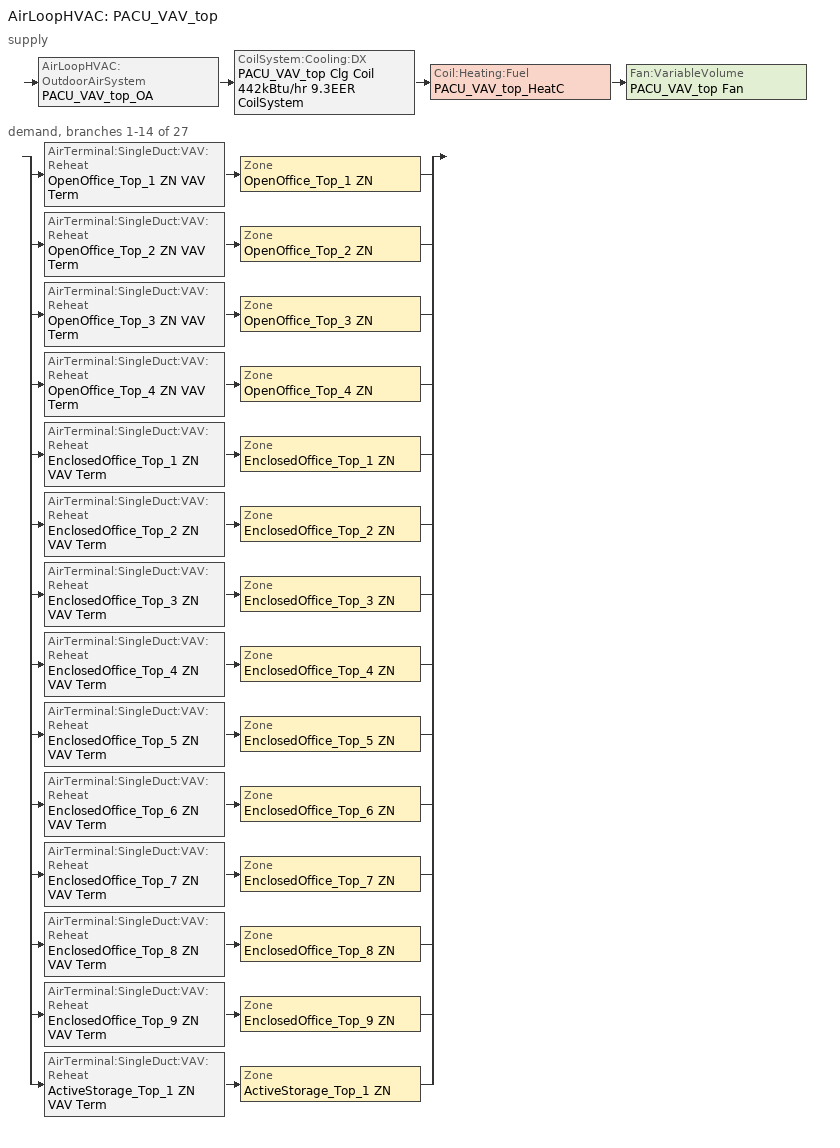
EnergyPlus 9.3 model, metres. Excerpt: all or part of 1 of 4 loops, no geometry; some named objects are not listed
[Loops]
AirLoopHVAC 'PACU_VAV_top'
 supply: AirLoopHVAC:OutdoorAirSystem 'PACU_VAV_top_OA' > CoilSystem:Cooling:DX 'PACU_VAV_top Clg Coil 442kBtu/hr 9.3EER CoilSystem' > Coil:Heating:Fuel 'PACU_VAV_top_HeatC' > Fan:VariableVolume 'PACU_VAV_top Fan'
 demand, branches 1-14 of 27: split
  | AirTerminal:SingleDuct:VAV:Reheat 'OpenOffice_Top_1 ZN VAV Term' > Zone 'OpenOffice_Top_1 ZN'
  | AirTerminal:SingleDuct:VAV:Reheat 'OpenOffice_Top_2 ZN VAV Term' > Zone 'OpenOffice_Top_2 ZN'
  | AirTerminal:SingleDuct:VAV:Reheat 'OpenOffice_Top_3 ZN VAV Term' > Zone 'OpenOffice_Top_3 ZN'
  | AirTerminal:SingleDuct:VAV:Reheat 'OpenOffice_Top_4 ZN VAV Term' > Zone 'OpenOffice_Top_4 ZN'
  | AirTerminal:SingleDuct:VAV:Reheat 'EnclosedOffice_Top_1 ZN VAV Term' > Zone 'EnclosedOffice_Top_1 ZN'
  | AirTerminal:SingleDuct:VAV:Reheat 'EnclosedOffice_Top_2 ZN VAV Term' > Zone 'EnclosedOffice_Top_2 ZN'
  | AirTerminal:SingleDuct:VAV:Reheat 'EnclosedOffice_Top_3 ZN VAV Term' > Zone 'EnclosedOffice_Top_3 ZN'
  | AirTerminal:SingleDuct:VAV:Reheat 'EnclosedOffice_Top_4 ZN VAV Term' > Zone 'EnclosedOffice_Top_4 ZN'
  | AirTerminal:SingleDuct:VAV:Reheat 'EnclosedOffice_Top_5 ZN VAV Term' > Zone 'EnclosedOffice_Top_5 ZN'
  | AirTerminal:SingleDuct:VAV:Reheat 'EnclosedOffice_Top_6 ZN VAV Term' > Zone 'EnclosedOffice_Top_6 ZN'
  | AirTerminal:SingleDuct:VAV:Reheat 'EnclosedOffice_Top_7 ZN VAV Term' > Zone 'EnclosedOffice_Top_7 ZN'
  | AirTerminal:SingleDuct:VAV:Reheat 'EnclosedOffice_Top_8 ZN VAV Term' > Zone 'EnclosedOffice_Top_8 ZN'
  | AirTerminal:SingleDuct:VAV:Reheat 'EnclosedOffice_Top_9 ZN VAV Term' > Zone 'EnclosedOffice_Top_9 ZN'
  | AirTerminal:SingleDuct:VAV:Reheat 'ActiveStorage_Top_1 ZN VAV Term' > Zone 'ActiveStorage_Top_1 ZN'
[DesignSpecification:OutdoorAir] Outdoor Air Method=Sum; Outdoor Air Flow per Zone {m3/s}=0; Outdoor Air Flow Air Changes per Hour {1/hr}=0
Name | Outdoor Air Flow per Person {m3/s-person} | Outdoor Air Flow per Zone Floor Area {m3/s-m2}
MediumOffice - Storage Ventilation; MediumOffice - Conference Ventilation; MediumOffice - ClosedOffice Ventilation; MediumOffice - Lobby Ventilation; MediumOffice - OpenOffice Ventilation | 0.00235973 | 0.0003048
MediumOffice - Corridor Ventilation | 0 | 0.0003048
MediumOffice - Dining Ventilation | 0.00235973 | 0.0006096
MediumOffice - Elec/MechRoom Ventilation; MediumOffice - Restroom Ventilation; MediumOffice - Stair Ventilation | 0 | 0
[DesignSpecification:ZoneAirDistribution] Zone Air Distribution Effectiveness in Cooling Mode=1; Zone Air Distribution Effectiveness in Heating Mode=1
ActiveStorage_Top_1 ZN Design Spec Zone Air Dist; ActiveStorage_Top_2 ZN Design Spec Zone Air Dist; ActiveStorage_Top_3 ZN Design Spec Zone Air Dist; ActiveStorage_Top_4 ZN Design Spec Zone Air Dist; ConfRoom_Top_1 ZN Design Spec Zone Air Dist; ConfRoom_Top_2 ZN Design Spec Zone Air Dist; Corridor_Top_1 ZN Design Spec Zone Air Dist; Corridor_Top_2 ZN Design Spec Zone Air Dist; Dining_Top ZN Design Spec Zone Air Dist; EnclosedOffice_Top_1 ZN Design Spec Zone Air Dist; EnclosedOffice_Top_2 ZN Design Spec Zone Air Dist; EnclosedOffice_Top_3 ZN Design Spec Zone Air Dist; Lobby_Top ZN Design Spec Zone Air Dist; Mechanical_Top ZN Design Spec Zone Air Dist; OpenOffice_Top_1 ZN Design Spec Zone Air Dist; OpenOffice_Top_2 ZN Design Spec Zone Air Dist; OpenOffice_Top_3 ZN Design Spec Zone Air Dist; OpenOffice_Top_4 ZN Design Spec Zone Air Dist; Restroom_Top ZN Design Spec Zone Air Dist; Stair_Top_1 ZN Design Spec Zone Air Dist; Stair_Top_2 ZN Design Spec Zone Air Dist; EnclosedOffice_Top_4 ZN Design Spec Zone Air Dist; EnclosedOffice_Top_5 ZN Design Spec Zone Air Dist; EnclosedOffice_Top_6 ZN Design Spec Zone Air Dist; EnclosedOffice_Top_7 ZN Design Spec Zone Air Dist; EnclosedOffice_Top_8 ZN Design Spec Zone Air Dist; EnclosedOffice_Top_9 ZN Design Spec Zone Air Dist
[Sizing:Zone] Zone Cooling Design Supply Air Temperature Input Method=SupplyAirTemperature; Zone Cooling Design Supply Air Temperature {C}=12.8; Zone Heating Design Supply Air Temperature Input Method=SupplyAirTemperature; Zone Heating Design Supply Air Temperature {C}=40; Zone Cooling Design Supply Air Humidity Ratio {kgWater/kgDryAir}=0.0085; Zone Heating Design Supply Air Humidity Ratio {kgWater/kgDryAir}=0.008; Cooling Design Air Flow Method=DesignDay; Cooling Design Air Flow Rate {m3/s}=0; Cooling Minimum Air Flow {m3/s}=0; Cooling Minimum Air Flow Fraction=0; Heating Design Air Flow Method=DesignDay; Heating Design Air Flow Rate {m3/s}=0; Account for Dedicated Outdoor Air System=No
Name | Design Specification Outdoor Air Object | Design Specification Zone Air Distribution Object
ActiveStorage_Top_1 ZN | MediumOffice - Storage Ventilation | ActiveStorage_Top_1 ZN Design Spec Zone Air Dist
EnclosedOffice_Top_1 ZN | MediumOffice - ClosedOffice Ventilation | EnclosedOffice_Top_1 ZN Design Spec Zone Air Dist
EnclosedOffice_Top_2 ZN | MediumOffice - ClosedOffice Ventilation | EnclosedOffice_Top_2 ZN Design Spec Zone Air Dist
EnclosedOffice_Top_3 ZN | MediumOffice - ClosedOffice Ventilation | EnclosedOffice_Top_3 ZN Design Spec Zone Air Dist
OpenOffice_Top_1 ZN | MediumOffice - OpenOffice Ventilation | OpenOffice_Top_1 ZN Design Spec Zone Air Dist
OpenOffice_Top_2 ZN | MediumOffice - OpenOffice Ventilation | OpenOffice_Top_2 ZN Design Spec Zone Air Dist
OpenOffice_Top_3 ZN | MediumOffice - OpenOffice Ventilation | OpenOffice_Top_3 ZN Design Spec Zone Air Dist
OpenOffice_Top_4 ZN | MediumOffice - OpenOffice Ventilation | OpenOffice_Top_4 ZN Design Spec Zone Air Dist
EnclosedOffice_Top_4 ZN | MediumOffice - ClosedOffice Ventilation | EnclosedOffice_Top_4 ZN Design Spec Zone Air Dist
EnclosedOffice_Top_5 ZN | MediumOffice - ClosedOffice Ventilation | EnclosedOffice_Top_5 ZN Design Spec Zone Air Dist
EnclosedOffice_Top_6 ZN | MediumOffice - ClosedOffice Ventilation | EnclosedOffice_Top_6 ZN Design Spec Zone Air Dist
EnclosedOffice_Top_7 ZN | MediumOffice - ClosedOffice Ventilation | EnclosedOffice_Top_7 ZN Design Spec Zone Air Dist
EnclosedOffice_Top_8 ZN | MediumOffice - ClosedOffice Ventilation | EnclosedOffice_Top_8 ZN Design Spec Zone Air Dist
EnclosedOffice_Top_9 ZN | MediumOffice - ClosedOffice Ventilation | EnclosedOffice_Top_9 ZN Design Spec Zone Air Dist
[Sizing:System]
PACU_VAV_top: Sensible, 0.847413, 0.5, 7, 0.008, 12.8, 0.008, 12.8, 12.8, Coincident, No, No, 0.0085, 0.008, DesignDay, 0, DesignDay, 0, ZoneSum
[ZoneControl:Thermostat] Control Type Schedule=Dual Zone Control Type Sched
Name | Zone or ZoneList | Control 1
ActiveStorage_Top_1 ZN Thermostat | ActiveStorage_Top_1 ZN | MediumOffice - Storage Thermostat 9
EnclosedOffice_Top_1 ZN Thermostat | EnclosedOffice_Top_1 ZN | MediumOffice - ClosedOffice Thermostat 8
EnclosedOffice_Top_2 ZN Thermostat | EnclosedOffice_Top_2 ZN | MediumOffice - ClosedOffice Thermostat 9
EnclosedOffice_Top_3 ZN Thermostat | EnclosedOffice_Top_3 ZN | MediumOffice - ClosedOffice Thermostat 10
OpenOffice_Top_1 ZN Thermostat | OpenOffice_Top_1 ZN | MediumOffice - OpenOffice Thermostat 8
OpenOffice_Top_2 ZN Thermostat | OpenOffice_Top_2 ZN | MediumOffice - OpenOffice Thermostat 9
OpenOffice_Top_3 ZN Thermostat | OpenOffice_Top_3 ZN | MediumOffice - OpenOffice Thermostat 10
OpenOffice_Top_4 ZN Thermostat | OpenOffice_Top_4 ZN | MediumOffice - OpenOffice Thermostat 11
EnclosedOffice_Top_4 ZN Thermostat | EnclosedOffice_Top_4 ZN | MediumOffice - ClosedOffice Thermostat 1
EnclosedOffice_Top_5 ZN Thermostat | EnclosedOffice_Top_5 ZN | MediumOffice - ClosedOffice Thermostat 1
EnclosedOffice_Top_6 ZN Thermostat | EnclosedOffice_Top_6 ZN | MediumOffice - ClosedOffice Thermostat 1
EnclosedOffice_Top_7 ZN Thermostat | EnclosedOffice_Top_7 ZN | MediumOffice - ClosedOffice Thermostat 1
EnclosedOffice_Top_8 ZN Thermostat | EnclosedOffice_Top_8 ZN | MediumOffice - ClosedOffice Thermostat 1
EnclosedOffice_Top_9 ZN Thermostat | EnclosedOffice_Top_9 ZN | MediumOffice - ClosedOffice Thermostat 1
[ThermostatSetpoint:DualSetpoint] Heating Setpoint Temperature Schedule Namee=HTGSETP_SCH_YES_OPTIMUM; Cooling Setpoint Temperature Schedule=CLGSETP_SCH_YES_OPTIMUM
MediumOffice - Storage Thermostat 9; MediumOffice - ClosedOffice Thermostat 1; MediumOffice - ClosedOffice Thermostat 8; MediumOffice - ClosedOffice Thermostat 9; MediumOffice - ClosedOffice Thermostat 10; MediumOffice - OpenOffice Thermostat 8; MediumOffice - OpenOffice Thermostat 9; MediumOffice - OpenOffice Thermostat 10; MediumOffice - OpenOffice Thermostat 11
[AirTerminal:SingleDuct:VAV:Reheat]
ActiveStorage_Top_1 ZN VAV Term: ALWAYS_ON, Autosize, Scheduled, ACTIVESTORAGE_TOP_1_ZONE_MIN_SCH, ActiveStorage_Top_1 ZN Rht Coil, Autosize, 0, 0.001, ReverseWithLimits, Autocalculate, 0.5, 40
EnclosedOffice_Top_1 ZN VAV Term: ALWAYS_ON, Autosize, Scheduled, ENCLOSEDOFFICE_TOP_1_ZONE_MIN_SCH, EnclosedOffice_Top_1 ZN Rht Coil, Autosize, 0, 0.001, ReverseWithLimits, Autocalculate, 0.5, 40
EnclosedOffice_Top_2 ZN VAV Term: ALWAYS_ON, Autosize, Scheduled, ENCLOSEDOFFICE_TOP_2_ZONE_MIN_SCH, EnclosedOffice_Top_2 ZN Rht Coil, Autosize, 0, 0.001, ReverseWithLimits, Autocalculate, 0.5, 40
EnclosedOffice_Top_3 ZN VAV Term: ALWAYS_ON, Autosize, Scheduled, ENCLOSEDOFFICE_TOP_3_ZONE_MIN_SCH, EnclosedOffice_Top_3 ZN Rht Coil, Autosize, 0, 0.001, ReverseWithLimits, Autocalculate, 0.5, 40
OpenOffice_Top_1 ZN VAV Term: ALWAYS_ON, Autosize, Scheduled, OPENOFFICE_TOP_1_ZONE_MIN_SCH, OpenOffice_Top_1 ZN Rht Coil, Autosize, 0, 0.001, ReverseWithLimits, Autocalculate, 0.5, 40
OpenOffice_Top_2 ZN VAV Term: ALWAYS_ON, Autosize, Scheduled, OPENOFFICE_TOP_2_ZONE_MIN_SCH, OpenOffice_Top_2 ZN Rht Coil, Autosize, 0, 0.001, ReverseWithLimits, Autocalculate, 0.5, 40
OpenOffice_Top_3 ZN VAV Term: ALWAYS_ON, Autosize, Scheduled, OPENOFFICE_TOP_3_ZONE_MIN_SCH, OpenOffice_Top_3 ZN Rht Coil, Autosize, 0, 0.001, ReverseWithLimits, Autocalculate, 0.5, 40
OpenOffice_Top_4 ZN VAV Term: ALWAYS_ON, Autosize, Scheduled, OPENOFFICE_TOP_4_ZONE_MIN_SCH, OpenOffice_Top_4 ZN Rht Coil, Autosize, 0, 0.001, ReverseWithLimits, Autocalculate, 0.5, 40
EnclosedOffice_Top_4 ZN VAV Term: ALWAYS_ON, Autosize, Scheduled, ENCLOSEDOFFICE_TOP_4_ZONE_MIN_SCH, EnclosedOffice_Top_4 ZN Rht Coil, Autosize, 0, 0.001, ReverseWithLimits, Autocalculate, 0.5, 40
EnclosedOffice_Top_5 ZN VAV Term: ALWAYS_ON, Autosize, Scheduled, ENCLOSEDOFFICE_TOP_5_ZONE_MIN_SCH, EnclosedOffice_Top_5 ZN Rht Coil, Autosize, 0, 0.001, ReverseWithLimits, Autocalculate, 0.5, 40
EnclosedOffice_Top_6 ZN VAV Term: ALWAYS_ON, Autosize, Scheduled, ENCLOSEDOFFICE_TOP_6_ZONE_MIN_SCH, EnclosedOffice_Top_6 ZN Rht Coil, Autosize, 0, 0.001, ReverseWithLimits, Autocalculate, 0.5, 40
EnclosedOffice_Top_7 ZN VAV Term: ALWAYS_ON, Autosize, Scheduled, ENCLOSEDOFFICE_TOP_7_ZONE_MIN_SCH, EnclosedOffice_Top_7 ZN Rht Coil, Autosize, 0, 0.001, ReverseWithLimits, Autocalculate, 0.5, 40
EnclosedOffice_Top_8 ZN VAV Term: ALWAYS_ON, Autosize, Scheduled, ENCLOSEDOFFICE_TOP_8_ZONE_MIN_SCH, EnclosedOffice_Top_8 ZN Rht Coil, Autosize, 0, 0.001, ReverseWithLimits, Autocalculate, 0.5, 40
EnclosedOffice_Top_9 ZN VAV Term: ALWAYS_ON, Autosize, Scheduled, ENCLOSEDOFFICE_TOP_9_ZONE_MIN_SCH, EnclosedOffice_Top_9 ZN Rht Coil, Autosize, 0, 0.001, ReverseWithLimits, Autocalculate, 0.5, 40
[Zone equipment]
ActiveStorage_Top_1 ZN: ActiveStorage_Top_1 ZN VAV Term
EnclosedOffice_Top_1 ZN: EnclosedOffice_Top_1 ZN VAV Term
EnclosedOffice_Top_2 ZN: EnclosedOffice_Top_2 ZN VAV Term
EnclosedOffice_Top_3 ZN: EnclosedOffice_Top_3 ZN VAV Term
OpenOffice_Top_1 ZN: OpenOffice_Top_1 ZN VAV Term
OpenOffice_Top_2 ZN: OpenOffice_Top_2 ZN VAV Term
OpenOffice_Top_3 ZN: OpenOffice_Top_3 ZN VAV Term
OpenOffice_Top_4 ZN: OpenOffice_Top_4 ZN VAV Term
EnclosedOffice_Top_4 ZN: EnclosedOffice_Top_4 ZN VAV Term
EnclosedOffice_Top_5 ZN: EnclosedOffice_Top_5 ZN VAV Term
EnclosedOffice_Top_6 ZN: EnclosedOffice_Top_6 ZN VAV Term
EnclosedOffice_Top_7 ZN: EnclosedOffice_Top_7 ZN VAV Term
EnclosedOffice_Top_8 ZN: EnclosedOffice_Top_8 ZN VAV Term
EnclosedOffice_Top_9 ZN: EnclosedOffice_Top_9 ZN VAV Term
[Fan:VariableVolume]
PACU_VAV_top Fan: Availability Schedule=HVACOperationSchd; Fan Total Efficiency=0.6006; Pressure Rise {Pa}=1389.42; Maximum Flow Rate {m3/s}=AUTOSIZE; Fan Power Minimum Flow Rate Input Method=Fraction; Fan Power Minimum Flow Fraction=0.25; Motor Efficiency=0.924; Motor In Airstream Fraction=1; Fan Power Coefficient 1=0.0408; Fan Power Coefficient 2=0.088; Fan Power Coefficient 3=-0.0729; Fan Power Coefficient 4=0.9437; Fan Power Coefficient 5=0
[EnergyManagementSystem:Sensor]
ACTIVESTORAGE_TOP_1_OCC_SENSOR: ACTIVESTORAGE_TOP_1 ZN; Zone People Occupant Count
ENCLOSEDOFFICE_TOP_1_OCC_SENSOR: ENCLOSEDOFFICE_TOP_1 ZN; Zone People Occupant Count
ENCLOSEDOFFICE_TOP_2_OCC_SENSOR: ENCLOSEDOFFICE_TOP_2 ZN; Zone People Occupant Count
ENCLOSEDOFFICE_TOP_3_OCC_SENSOR: ENCLOSEDOFFICE_TOP_3 ZN; Zone People Occupant Count
OPENOFFICE_TOP_1_OCC_SENSOR: OPENOFFICE_TOP_1 ZN; Zone People Occupant Count
OPENOFFICE_TOP_2_OCC_SENSOR: OPENOFFICE_TOP_2 ZN; Zone People Occupant Count
OPENOFFICE_TOP_3_OCC_SENSOR: OPENOFFICE_TOP_3 ZN; Zone People Occupant Count
OPENOFFICE_TOP_4_OCC_SENSOR: OPENOFFICE_TOP_4 ZN; Zone People Occupant Count
ENCLOSEDOFFICE_TOP_6_OCC_SENSOR: ENCLOSEDOFFICE_TOP_6 ZN; Zone People Occupant Count
ENCLOSEDOFFICE_TOP_5_OCC_SENSOR: ENCLOSEDOFFICE_TOP_5 ZN; Zone People Occupant Count
ENCLOSEDOFFICE_TOP_4_OCC_SENSOR: ENCLOSEDOFFICE_TOP_4 ZN; Zone People Occupant Count
ENCLOSEDOFFICE_TOP_9_OCC_SENSOR: ENCLOSEDOFFICE_TOP_9 ZN; Zone People Occupant Count
ENCLOSEDOFFICE_TOP_8_OCC_SENSOR: ENCLOSEDOFFICE_TOP_8 ZN; Zone People Occupant Count
ENCLOSEDOFFICE_TOP_7_OCC_SENSOR: ENCLOSEDOFFICE_TOP_7 ZN; Zone People Occupant Count
ACTIVESTORAGE_TOP_1_Vpz: ACTIVESTORAGE_TOP_1 VAV Box Damper Node; System Node Standard Density Volume Flow Rate
ENCLOSEDOFFICE_TOP_1_Vpz: ENCLOSEDOFFICE_TOP_1 VAV Box Damper Node; System Node Standard Density Volume Flow Rate
ENCLOSEDOFFICE_TOP_2_Vpz: ENCLOSEDOFFICE_TOP_2 VAV Box Damper Node; System Node Standard Density Volume Flow Rate
ENCLOSEDOFFICE_TOP_3_Vpz: ENCLOSEDOFFICE_TOP_3 VAV Box Damper Node; System Node Standard Density Volume Flow Rate
OPENOFFICE_TOP_1_Vpz: OPENOFFICE_TOP_1 VAV Box Damper Node; System Node Standard Density Volume Flow Rate
OPENOFFICE_TOP_2_Vpz: OPENOFFICE_TOP_2 VAV Box Damper Node; System Node Standard Density Volume Flow Rate
OPENOFFICE_TOP_3_Vpz: OPENOFFICE_TOP_3 VAV Box Damper Node; System Node Standard Density Volume Flow Rate
OPENOFFICE_TOP_4_Vpz: OPENOFFICE_TOP_4 VAV Box Damper Node; System Node Standard Density Volume Flow Rate
ENCLOSEDOFFICE_TOP_6_Vpz: ENCLOSEDOFFICE_TOP_6 VAV Box Damper Node; System Node Standard Density Volume Flow Rate
ENCLOSEDOFFICE_TOP_5_Vpz: ENCLOSEDOFFICE_TOP_5 VAV Box Damper Node; System Node Standard Density Volume Flow Rate
ENCLOSEDOFFICE_TOP_4_Vpz: ENCLOSEDOFFICE_TOP_4 VAV Box Damper Node; System Node Standard Density Volume Flow Rate
ENCLOSEDOFFICE_TOP_9_Vpz: ENCLOSEDOFFICE_TOP_9 VAV Box Damper Node; System Node Standard Density Volume Flow Rate
ENCLOSEDOFFICE_TOP_8_Vpz: ENCLOSEDOFFICE_TOP_8 VAV Box Damper Node; System Node Standard Density Volume Flow Rate
ENCLOSEDOFFICE_TOP_7_Vpz: ENCLOSEDOFFICE_TOP_7 VAV Box Damper Node; System Node Standard Density Volume Flow Rate
ACTIVESTORAGE_TOP_1_HeatingLoad: ACTIVESTORAGE_TOP_1 ZN; Zone Predicted Sensible Load to Heating Setpoint Heat Transfer Rate
ENCLOSEDOFFICE_TOP_1_HeatingLoad: ENCLOSEDOFFICE_TOP_1 ZN; Zone Predicted Sensible Load to Heating Setpoint Heat Transfer Rate
ENCLOSEDOFFICE_TOP_2_HeatingLoad: ENCLOSEDOFFICE_TOP_2 ZN; Zone Predicted Sensible Load to Heating Setpoint Heat Transfer Rate
ENCLOSEDOFFICE_TOP_3_HeatingLoad: ENCLOSEDOFFICE_TOP_3 ZN; Zone Predicted Sensible Load to Heating Setpoint Heat Transfer Rate
OPENOFFICE_TOP_1_HeatingLoad: OPENOFFICE_TOP_1 ZN; Zone Predicted Sensible Load to Heating Setpoint Heat Transfer Rate
OPENOFFICE_TOP_2_HeatingLoad: OPENOFFICE_TOP_2 ZN; Zone Predicted Sensible Load to Heating Setpoint Heat Transfer Rate
OPENOFFICE_TOP_3_HeatingLoad: OPENOFFICE_TOP_3 ZN; Zone Predicted Sensible Load to Heating Setpoint Heat Transfer Rate
OPENOFFICE_TOP_4_HeatingLoad: OPENOFFICE_TOP_4 ZN; Zone Predicted Sensible Load to Heating Setpoint Heat Transfer Rate
ENCLOSEDOFFICE_TOP_6_HeatingLoad: ENCLOSEDOFFICE_TOP_6 ZN; Zone Predicted Sensible Load to Heating Setpoint Heat Transfer Rate
ENCLOSEDOFFICE_TOP_5_HeatingLoad: ENCLOSEDOFFICE_TOP_5 ZN; Zone Predicted Sensible Load to Heating Setpoint Heat Transfer Rate
ENCLOSEDOFFICE_TOP_4_HeatingLoad: ENCLOSEDOFFICE_TOP_4 ZN; Zone Predicted Sensible Load to Heating Setpoint Heat Transfer Rate
ENCLOSEDOFFICE_TOP_9_HeatingLoad: ENCLOSEDOFFICE_TOP_9 ZN; Zone Predicted Sensible Load to Heating Setpoint Heat Transfer Rate
ENCLOSEDOFFICE_TOP_8_HeatingLoad: ENCLOSEDOFFICE_TOP_8 ZN; Zone Predicted Sensible Load to Heating Setpoint Heat Transfer Rate
ENCLOSEDOFFICE_TOP_7_HeatingLoad: ENCLOSEDOFFICE_TOP_7 ZN; Zone Predicted Sensible Load to Heating Setpoint Heat Transfer Rate
ACTIVESTORAGE_TOP_1_Temp: ACTIVESTORAGE_TOP_1 ZN; Zone Air Temperature
ENCLOSEDOFFICE_TOP_1_Temp: ENCLOSEDOFFICE_TOP_1 ZN; Zone Air Temperature
ENCLOSEDOFFICE_TOP_2_Temp: ENCLOSEDOFFICE_TOP_2 ZN; Zone Air Temperature
ENCLOSEDOFFICE_TOP_3_Temp: ENCLOSEDOFFICE_TOP_3 ZN; Zone Air Temperature
OPENOFFICE_TOP_1_Temp: OPENOFFICE_TOP_1 ZN; Zone Air Temperature
OPENOFFICE_TOP_2_Temp: OPENOFFICE_TOP_2 ZN; Zone Air Temperature
OPENOFFICE_TOP_3_Temp: OPENOFFICE_TOP_3 ZN; Zone Air Temperature
OPENOFFICE_TOP_4_Temp: OPENOFFICE_TOP_4 ZN; Zone Air Temperature
ENCLOSEDOFFICE_TOP_6_Temp: ENCLOSEDOFFICE_TOP_6 ZN; Zone Air Temperature
ENCLOSEDOFFICE_TOP_5_Temp: ENCLOSEDOFFICE_TOP_5 ZN; Zone Air Temperature
ENCLOSEDOFFICE_TOP_4_Temp: ENCLOSEDOFFICE_TOP_4 ZN; Zone Air Temperature
ENCLOSEDOFFICE_TOP_9_Temp: ENCLOSEDOFFICE_TOP_9 ZN; Zone Air Temperature
ENCLOSEDOFFICE_TOP_8_Temp: ENCLOSEDOFFICE_TOP_8 ZN; Zone Air Temperature
ENCLOSEDOFFICE_TOP_7_Temp: ENCLOSEDOFFICE_TOP_7 ZN; Zone Air Temperature
ACTIVESTORAGE_TOP_1_Supply_Temp: ACTIVESTORAGE_TOP_1 VAV Box Outlet Node; System Node Temperature
ENCLOSEDOFFICE_TOP_1_Supply_Temp: ENCLOSEDOFFICE_TOP_1 VAV Box Outlet Node; System Node Temperature
ENCLOSEDOFFICE_TOP_2_Supply_Temp: ENCLOSEDOFFICE_TOP_2 VAV Box Outlet Node; System Node Temperature
ENCLOSEDOFFICE_TOP_3_Supply_Temp: ENCLOSEDOFFICE_TOP_3 VAV Box Outlet Node; System Node Temperature
OPENOFFICE_TOP_1_Supply_Temp: OPENOFFICE_TOP_1 VAV Box Outlet Node; System Node Temperature
OPENOFFICE_TOP_2_Supply_Temp: OPENOFFICE_TOP_2 VAV Box Outlet Node; System Node Temperature
OPENOFFICE_TOP_3_Supply_Temp: OPENOFFICE_TOP_3 VAV Box Outlet Node; System Node Temperature
OPENOFFICE_TOP_4_Supply_Temp: OPENOFFICE_TOP_4 VAV Box Outlet Node; System Node Temperature
ENCLOSEDOFFICE_TOP_6_Supply_Temp: ENCLOSEDOFFICE_TOP_6 VAV Box Outlet Node; System Node Temperature
ENCLOSEDOFFICE_TOP_5_Supply_Temp: ENCLOSEDOFFICE_TOP_5 VAV Box Outlet Node; System Node Temperature
ENCLOSEDOFFICE_TOP_4_Supply_Temp: ENCLOSEDOFFICE_TOP_4 VAV Box Outlet Node; System Node Temperature
ENCLOSEDOFFICE_TOP_9_Supply_Temp: ENCLOSEDOFFICE_TOP_9 VAV Box Outlet Node; System Node Temperature
ENCLOSEDOFFICE_TOP_8_Supply_Temp: ENCLOSEDOFFICE_TOP_8 VAV Box Outlet Node; System Node Temperature
ENCLOSEDOFFICE_TOP_7_Supply_Temp: ENCLOSEDOFFICE_TOP_7 VAV Box Outlet Node; System Node Temperature
[EnergyManagementSystem:OutputVariable] Type of Data in Variable=Averaged; Update Frequency=ZoneTimeStep
Name | EMS Variable
PACU_VAV_bot_Vou | PACU_VAV_bot_Vou
PACU_VAV_mid_Vps | PACU_VAV_mid_Vps
PACU_VAV_mid_Ev | PACU_VAV_mid_Ev
PACU_VAV_mid_Vou | PACU_VAV_mid_Vou
ActiveStorage_Bot_1_Vozreal | ActiveStorage_Bot_1_Vozreal
ActiveStorage_Bot_1_Vozcontrol | ActiveStorage_Bot_1_Vozcontrol
ActiveStorage_Bot_1_Ez | ActiveStorage_Bot_1_Ez
ActiveStorage_Bot_1_Voz_rate | ActiveStorage_Bot_1_Voz_rate
ActiveStorage_Mid_1_Vozreal | ActiveStorage_Mid_1_Vozreal
ActiveStorage_Mid_1_Vozcontrol | ActiveStorage_Mid_1_Vozcontrol
ActiveStorage_Mid_1_Ez | ActiveStorage_Mid_1_Ez
ActiveStorage_Mid_1_Voz_rate | ActiveStorage_Mid_1_Voz_rate
ConfRoom_Bot_1_Vozreal | ConfRoom_Bot_1_Vozreal
ConfRoom_Bot_1_Vozcontrol | ConfRoom_Bot_1_Vozcontrol
ConfRoom_Bot_1_Ez | ConfRoom_Bot_1_Ez
ConfRoom_Bot_1_Voz_rate | ConfRoom_Bot_1_Voz_rate
ConfRoom_Mid_1_Vozreal | ConfRoom_Mid_1_Vozreal
ConfRoom_Mid_1_Vozcontrol | ConfRoom_Mid_1_Vozcontrol
ConfRoom_Mid_1_Ez | ConfRoom_Mid_1_Ez
ConfRoom_Mid_1_Voz_rate | ConfRoom_Mid_1_Voz_rate
EnclosedOffice_Bot_7_Vozreal | EnclosedOffice_Bot_7_Vozreal
EnclosedOffice_Bot_7_Vozcontrol | EnclosedOffice_Bot_7_Vozcontrol
EnclosedOffice_Bot_7_Ez | EnclosedOffice_Bot_7_Ez
EnclosedOffice_Bot_7_Voz_rate | EnclosedOffice_Bot_7_Voz_rate
EnclosedOffice_Mid_3_Vozreal | EnclosedOffice_Mid_3_Vozreal
EnclosedOffice_Mid_3_Vozcontrol | EnclosedOffice_Mid_3_Vozcontrol
EnclosedOffice_Mid_3_Ez | EnclosedOffice_Mid_3_Ez
EnclosedOffice_Mid_3_Voz_rate | EnclosedOffice_Mid_3_Voz_rate
OpenOffice_Bot_2_Vozreal | OpenOffice_Bot_2_Vozreal
OpenOffice_Bot_2_Vozcontrol | OpenOffice_Bot_2_Vozcontrol
OpenOffice_Bot_2_Ez | OpenOffice_Bot_2_Ez
OpenOffice_Bot_2_Voz_rate | OpenOffice_Bot_2_Voz_rate
OpenOffice_Mid_2_Vozreal | OpenOffice_Mid_2_Vozreal
OpenOffice_Mid_2_Vozcontrol | OpenOffice_Mid_2_Vozcontrol
OpenOffice_Mid_2_Ez | OpenOffice_Mid_2_Ez
OpenOffice_Mid_2_Voz_rate | OpenOffice_Mid_2_Voz_rate
[ElectricLoadCenter:Transformer]
Transformer 1: Availability Schedule=Always_On; Transformer Usage=PowerInFromGrid; Rated Capacity {VA}=45000; Phase=3; Conductor Material=Aluminum; Full Load Temperature Rise {C}=150; Fraction of Eddy Current Losses=0.1; Performance Input Method=NominalEfficiency; Nameplate Efficiency=0.984; Per Unit Load for Nameplate Efficiency=0.35; Reference Temperature for Nameplate Efficiency {C}=75; Consider Transformer Loss for Utility Cost=Yes; Meter 1=Wired_LTG_Electricity; Meter 2=Wired_INT_EQUIP
[Coil:Cooling:DX:TwoSpeed]
PACU_VAV_top_CoolC DXCoil: Availability Schedule=ALWAYS_ON; High Speed Gross Rated Total Cooling Capacity {W}=100571; High Speed Rated Sensible Heat Ratio=Autosize; High Speed Gross Rated Cooling COP {W/W}=3.39929; High Speed Rated Air Flow Rate {m3/s}=4.60581; Total Cooling Capacity Function of Temperature Curve=FURNACE_PACU_VAV_CoolCCarrier48TM014_12tons_CapFT; Total Cooling Capacity Function of Flow Fraction Curve=FURNACE_PACU_VAV_CoolCCarrier48TM014_12tons_FFF; Energy Input Ratio Function of Temperature Curve=FURNACE_PACU_VAV_CoolCCarrier48TM014_12tons_EIRFT; Energy Input Ratio Function of Flow Fraction Curve=FURNACE_PACU_VAV_CoolCCarrier48TM014_12tons_EIRFFF; Part Load Fraction Correlation Curve=FURNACE_PACU_VAV_CoolCIEA_HVAC_BESTEST_9ton-PLR; Low Speed Gross Rated Total Cooling Capacity {W} Sep 25, 2012: DX_TwoSpeedObject_from_VAV=AUTOSIZE; Low Speed Gross Rated Sensible Heat Ratio=0.73972; Low Speed Gross Rated Cooling COP {W/W}=3.39929; Low Speed Rated Air Flow Rate {m3/s}=3.07054; Low Speed Total Cooling Capacity Function of Temperature Curve=FURNACE_PACU_VAV_CoolCCarrier48TM014_12tons_CapFT; Low Speed Energy Input Ratio Function of Temperature Curve=FURNACE_PACU_VAV_CoolCCarrier48TM014_12tons_EIRFT
[Coil:Heating:Electric] Availability Schedule=ALWAYS_ON; Efficiency=1; Nominal Capacity {W}=Autosize
ActiveStorage_Top_1 ZN Rht Coil; EnclosedOffice_Top_1 ZN Rht Coil; EnclosedOffice_Top_2 ZN Rht Coil; EnclosedOffice_Top_3 ZN Rht Coil; OpenOffice_Top_1 ZN Rht Coil; OpenOffice_Top_2 ZN Rht Coil; OpenOffice_Top_3 ZN Rht Coil; OpenOffice_Top_4 ZN Rht Coil; EnclosedOffice_Top_4 ZN Rht Coil; EnclosedOffice_Top_5 ZN Rht Coil; EnclosedOffice_Top_6 ZN Rht Coil; EnclosedOffice_Top_7 ZN Rht Coil; EnclosedOffice_Top_8 ZN Rht Coil; EnclosedOffice_Top_9 ZN Rht Coil
[Coil:Heating:Fuel]
PACU_VAV_top_HeatC: Availability Schedule=ALWAYS_ON; Fuel Type=NaturalGas; Burner Efficiency=0.8; Nominal Capacity {W}=AutoSize
[CoilSystem:Cooling:DX]
PACU_VAV_top Clg Coil 442kBtu/hr 9.3EER CoilSystem: Availability Schedule=ALWAYS_ON; Cooling Coil=PACU_VAV_top_CoolC DXCoil
[Controller:OutdoorAir]
PACU_VAV_top_OA_Controller: AUTOSIZE, AUTOSIZE, DifferentialEnthalpy, ModulateFlow, LockoutWithHeating, ProportionalMinimum, PACU_VAV_top_OA_SCH, PACU_VAV_top_OA_SCH
[Controller:MechanicalVentilation]
PACU_VAV_top Ventilation Controller: Availability Schedule=MinOA_MotorizedDamper_Sched; Demand Controlled Ventilation=No; System Outdoor Air Method=ZoneSum; Zone 1=ActiveStorage_Top_1 ZN; Design Specification Outdoor Air Object Name 1=MediumOffice - Storage Ventilation; Design Specification Zone Air Distribution Object Name 1=ActiveStorage_Top_1 ZN Design Spec Zone Air Dist; Zone 2=ActiveStorage_Top_2 ZN; Design Specification Outdoor Air Object Name 2=MediumOffice - Storage Ventilation; Design Specification Zone Air Distribution Object Name 2=ActiveStorage_Top_2 ZN Design Spec Zone Air Dist; Zone 3=ActiveStorage_Top_3 ZN; Design Specification Outdoor Air Object Name 3=MediumOffice - Storage Ventilation; Design Specification Zone Air Distribution Object Name 3=ActiveStorage_Top_3 ZN Design Spec Zone Air Dist; Zone 4=ActiveStorage_Top_4 ZN; Design Specification Outdoor Air Object Name 4=MediumOffice - Storage Ventilation; Design Specification Zone Air Distribution Object Name 4=ActiveStorage_Top_4 ZN Design Spec Zone Air Dist; Zone 5=ConfRoom_Top_1 ZN; Design Specification Outdoor Air Object Name 5=MediumOffice - Conference Ventilation; Design Specification Zone Air Distribution Object Name 5=ConfRoom_Top_1 ZN Design Spec Zone Air Dist; Zone 6=ConfRoom_Top_2 ZN; Design Specification Outdoor Air Object Name 6=MediumOffice - Conference Ventilation; Design Specification Zone Air Distribution Object Name 6=ConfRoom_Top_2 ZN Design Spec Zone Air Dist; Zone 7=Corridor_Top_1 ZN; Design Specification Outdoor Air Object Name 7=MediumOffice - Corridor Ventilation; Design Specification Zone Air Distribution Object Name 7=Corridor_Top_1 ZN Design Spec Zone Air Dist; Zone 8=Corridor_Top_2 ZN; Design Specification Outdoor Air Object Name 8=MediumOffice - Corridor Ventilation; Design Specification Zone Air Distribution Object Name 8=Corridor_Top_2 ZN Design Spec Zone Air Dist; Zone 9=Dining_Top ZN; Design Specification Outdoor Air Object Name 9=MediumOffice - Dining Ventilation; Design Specification Zone Air Distribution Object Name 9=Dining_Top ZN Design Spec Zone Air Dist; Zone 10=EnclosedOffice_Top_1 ZN; Design Specification Outdoor Air Object Name 10=MediumOffice - ClosedOffice Ventilation; Design Specification Zone Air Distribution Object Name 10=EnclosedOffice_Top_1 ZN Design Spec Zone Air Dist; Zone 11=EnclosedOffice_Top_2 ZN; Design Specification Outdoor Air Object Name 11=MediumOffice - ClosedOffice Ventilation; Design Specification Zone Air Distribution Object Name 11=EnclosedOffice_Top_2 ZN Design Spec Zone Air Dist; Zone 12=EnclosedOffice_Top_3 ZN; Design Specification Outdoor Air Object Name 12=MediumOffice - ClosedOffice Ventilation; Design Specification Zone Air Distribution Object Name 12=EnclosedOffice_Top_3 ZN Design Spec Zone Air Dist; Zone 13=EnclosedOffice_Top_4 ZN; Design Specification Outdoor Air Object Name 13=MediumOffice - ClosedOffice Ventilation; Design Specification Zone Air Distribution Object Name 13=EnclosedOffice_Top_4 ZN Design Spec Zone Air Dist; Zone 14=EnclosedOffice_Top_5 ZN; Design Specification Outdoor Air Object Name 14=MediumOffice - ClosedOffice Ventilation; Design Specification Zone Air Distribution Object Name 14=EnclosedOffice_Top_5 ZN Design Spec Zone Air Dist; Zone 15=EnclosedOffice_Top_6 ZN; Design Specification Outdoor Air Object Name 15=MediumOffice - ClosedOffice Ventilation; Design Specification Zone Air Distribution Object Name 15=EnclosedOffice_Top_6 ZN Design Spec Zone Air Dist; Zone 16=EnclosedOffice_Top_7 ZN; Design Specification Outdoor Air Object Name 16=MediumOffice - ClosedOffice Ventilation; Design Specification Zone Air Distribution Object Name 16=EnclosedOffice_Top_7 ZN Design Spec Zone Air Dist; Zone 17=EnclosedOffice_Top_8 ZN; Design Specification Outdoor Air Object Name 17=MediumOffice - ClosedOffice Ventilation; Design Specification Zone Air Distribution Object Name 17=EnclosedOffice_Top_8 ZN Design Spec Zone Air Dist; Zone 18=EnclosedOffice_Top_9 ZN; Design Specification Outdoor Air Object Name 18=MediumOffice - ClosedOffice Ventilation; Design Specification Zone Air Distribution Object Name 18=EnclosedOffice_Top_9 ZN Design Spec Zone Air Dist; Zone 19=Lobby_Top ZN; Design Specification Outdoor Air Object Name 19=MediumOffice - Lobby Ventilation; Design Specification Zone Air Distribution Object Name 19=Lobby_Top ZN Design Spec Zone Air Dist; Zone 20=Mechanical_Top ZN; Design Specification Outdoor Air Object Name 20=MediumOffice - Elec/MechRoom Ventilation; Design Specification Zone Air Distribution Object Name 20=Mechanical_Top ZN Design Spec Zone Air Dist; Zone 21=OpenOffice_Top_1 ZN; Design Specification Outdoor Air Object Name 21=MediumOffice - OpenOffice Ventilation; Design Specification Zone Air Distribution Object Name 21=OpenOffice_Top_1 ZN Design Spec Zone Air Dist; Zone 22=OpenOffice_Top_2 ZN; Design Specification Outdoor Air Object Name 22=MediumOffice - OpenOffice Ventilation; Design Specification Zone Air Distribution Object Name 22=OpenOffice_Top_2 ZN Design Spec Zone Air Dist; Zone 23=OpenOffice_Top_3 ZN; Design Specification Outdoor Air Object Name 23=MediumOffice - OpenOffice Ventilation; Design Specification Zone Air Distribution Object Name 23=OpenOffice_Top_3 ZN Design Spec Zone Air Dist; Zone 24=OpenOffice_Top_4 ZN; Design Specification Outdoor Air Object Name 24=MediumOffice - OpenOffice Ventilation; Design Specification Zone Air Distribution Object Name 24=OpenOffice_Top_4 ZN Design Spec Zone Air Dist; Zone 25=Restroom_Top ZN; Design Specification Outdoor Air Object Name 25=MediumOffice - Restroom Ventilation; Design Specification Zone Air Distribution Object Name 25=Restroom_Top ZN Design Spec Zone Air Dist; Zone 26=Stair_Top_1 ZN; Design Specification Outdoor Air Object Name 26=MediumOffice - Stair Ventilation; Design Specification Zone Air Distribution Object Name 26=Stair_Top_1 ZN Design Spec Zone Air Dist; Zone 27=Stair_Top_2 ZN; Design Specification Outdoor Air Object Name 27=MediumOffice - Stair Ventilation; Design Specification Zone Air Distribution Object Name 27=Stair_Top_2 ZN Design Spec Zone Air Dist
[AirLoopHVAC]
PACU_VAV_top: Design Supply Air Flow Rate {m3/s}=AutoSize
[AvailabilityManager:NightCycle] Applicability Schedule=Always_On; Fan Schedule=HVACOperationSchd; Control Type=CycleOnAny; Thermostat Tolerance {deltaC}=1; Cycling Run Time Control Type=FixedRunTime; Cycling Run Time {s}=1800
PACU_VAV_bot Availability Manager; PACU_VAV_mid Availability Manager; PACU_VAV_top Availability Manager
[SetpointManager:OutdoorAirReset]
PACU_VAV_top Supply Air Temperature Manager: Control Variable=Temperature; Setpoint at Outdoor Low Temperature {C}=15.6; Outdoor Low Temperature {C}=10; Setpoint at Outdoor High Temperature {C}=12.8; Outdoor High Temperature {C}=21.1; Setpoint Node or NodeList=PACU_VAV_top Supply Equipment Outlet Node
[SetpointManager:MixedAir] Control Variable=Temperature
Name | Setpoint Node or NodeList
PACU_VAV_top_CoolC SAT Manager | PACU_VAV_top_CoolC-PACU_VAV_top_HeatCNode
PACU_VAV_top_HeatC MixedAir Manager | PACU_VAV_top_HeatC-PACU_VAV_top FanNode
PACU_VAV_top_OAMixed Air Temp Manager | PACU_VAV_top_OA-PACU_VAV_top_CoolCNode
[EnergyManagementSystem:Actuator]
ACTIVESTORAGE_BOT_1_Actuator_vpz: ACTIVESTORAGE_BOT_1_ZONE_MIN_SCH; Schedule:Compact; Schedule Value
ACTIVESTORAGE_BOT_2_Actuator_vpz: ACTIVESTORAGE_BOT_2_ZONE_MIN_SCH; Schedule:Compact; Schedule Value
ACTIVESTORAGE_BOT_3_Actuator_vpz: ACTIVESTORAGE_BOT_3_ZONE_MIN_SCH; Schedule:Compact; Schedule Value
ACTIVESTORAGE_BOT_4_Actuator_vpz: ACTIVESTORAGE_BOT_4_ZONE_MIN_SCH; Schedule:Compact; Schedule Value
ACTIVESTORAGE_MID_1_Actuator_vpz: ACTIVESTORAGE_MID_1_ZONE_MIN_SCH; Schedule:Compact; Schedule Value
ACTIVESTORAGE_MID_2_Actuator_vpz: ACTIVESTORAGE_MID_2_ZONE_MIN_SCH; Schedule:Compact; Schedule Value
ACTIVESTORAGE_MID_3_Actuator_vpz: ACTIVESTORAGE_MID_3_ZONE_MIN_SCH; Schedule:Compact; Schedule Value
ACTIVESTORAGE_MID_4_Actuator_vpz: ACTIVESTORAGE_MID_4_ZONE_MIN_SCH; Schedule:Compact; Schedule Value
ACTIVESTORAGE_TOP_1_Actuator_vpz: ACTIVESTORAGE_TOP_1_ZONE_MIN_SCH; Schedule:Compact; Schedule Value
ACTIVESTORAGE_TOP_2_Actuator_vpz: ACTIVESTORAGE_TOP_2_ZONE_MIN_SCH; Schedule:Compact; Schedule Value
ACTIVESTORAGE_TOP_3_Actuator_vpz: ACTIVESTORAGE_TOP_3_ZONE_MIN_SCH; Schedule:Compact; Schedule Value
ACTIVESTORAGE_TOP_4_Actuator_vpz: ACTIVESTORAGE_TOP_4_ZONE_MIN_SCH; Schedule:Compact; Schedule Value
CLASSROOM_BOT_Actuator_vpz: CLASSROOM_BOT_ZONE_MIN_SCH; Schedule:Compact; Schedule Value
CONFROOM_BOT_1_Actuator_vpz: CONFROOM_BOT_1_ZONE_MIN_SCH; Schedule:Compact; Schedule Value
CONFROOM_BOT_2_Actuator_vpz: CONFROOM_BOT_2_ZONE_MIN_SCH; Schedule:Compact; Schedule Value
CONFROOM_MID_1_Actuator_vpz: CONFROOM_MID_1_ZONE_MIN_SCH; Schedule:Compact; Schedule Value
CONFROOM_MID_2_Actuator_vpz: CONFROOM_MID_2_ZONE_MIN_SCH; Schedule:Compact; Schedule Value
CONFROOM_TOP_1_Actuator_vpz: CONFROOM_TOP_1_ZONE_MIN_SCH; Schedule:Compact; Schedule Value
CONFROOM_TOP_2_Actuator_vpz: CONFROOM_TOP_2_ZONE_MIN_SCH; Schedule:Compact; Schedule Value
CORRIDOR_BOT_1_Actuator_vpz: CORRIDOR_BOT_1_ZONE_MIN_SCH; Schedule:Compact; Schedule Value
CORRIDOR_BOT_2_Actuator_vpz: CORRIDOR_BOT_2_ZONE_MIN_SCH; Schedule:Compact; Schedule Value
CORRIDOR_MID_1_Actuator_vpz: CORRIDOR_MID_1_ZONE_MIN_SCH; Schedule:Compact; Schedule Value
CORRIDOR_MID_2_Actuator_vpz: CORRIDOR_MID_2_ZONE_MIN_SCH; Schedule:Compact; Schedule Value
CORRIDOR_TOP_1_Actuator_vpz: CORRIDOR_TOP_1_ZONE_MIN_SCH; Schedule:Compact; Schedule Value
CORRIDOR_TOP_2_Actuator_vpz: CORRIDOR_TOP_2_ZONE_MIN_SCH; Schedule:Compact; Schedule Value
DINING_BOT_Actuator_vpz: DINING_BOT_ZONE_MIN_SCH; Schedule:Compact; Schedule Value
DINING_MID_Actuator_vpz: DINING_MID_ZONE_MIN_SCH; Schedule:Compact; Schedule Value
DINING_TOP_Actuator_vpz: DINING_TOP_ZONE_MIN_SCH; Schedule:Compact; Schedule Value
ENCLOSEDOFFICE_BOT_1_Actuator_vpz: ENCLOSEDOFFICE_BOT_1_ZONE_MIN_SCH; Schedule:Compact; Schedule Value
ENCLOSEDOFFICE_BOT_10_Actuator_vpz: ENCLOSEDOFFICE_BOT_10_ZONE_MIN_SCH; Schedule:Compact; Schedule Value
ENCLOSEDOFFICE_BOT_3_Actuator_vpz: ENCLOSEDOFFICE_BOT_3_ZONE_MIN_SCH; Schedule:Compact; Schedule Value
ENCLOSEDOFFICE_BOT_4_Actuator_vpz: ENCLOSEDOFFICE_BOT_4_ZONE_MIN_SCH; Schedule:Compact; Schedule Value
ENCLOSEDOFFICE_MID_1_Actuator_vpz: ENCLOSEDOFFICE_MID_1_ZONE_MIN_SCH; Schedule:Compact; Schedule Value
ENCLOSEDOFFICE_MID_2_Actuator_vpz: ENCLOSEDOFFICE_MID_2_ZONE_MIN_SCH; Schedule:Compact; Schedule Value
ENCLOSEDOFFICE_MID_3_Actuator_vpz: ENCLOSEDOFFICE_MID_3_ZONE_MIN_SCH; Schedule:Compact; Schedule Value
ENCLOSEDOFFICE_TOP_1_Actuator_vpz: ENCLOSEDOFFICE_TOP_1_ZONE_MIN_SCH; Schedule:Compact; Schedule Value
ENCLOSEDOFFICE_TOP_2_Actuator_vpz: ENCLOSEDOFFICE_TOP_2_ZONE_MIN_SCH; Schedule:Compact; Schedule Value
ENCLOSEDOFFICE_TOP_3_Actuator_vpz: ENCLOSEDOFFICE_TOP_3_ZONE_MIN_SCH; Schedule:Compact; Schedule Value
LOBBY_BOT_Actuator_vpz: LOBBY_BOT_ZONE_MIN_SCH; Schedule:Compact; Schedule Value
LOBBY_MID_Actuator_vpz: LOBBY_MID_ZONE_MIN_SCH; Schedule:Compact; Schedule Value
LOBBY_TOP_Actuator_vpz: LOBBY_TOP_ZONE_MIN_SCH; Schedule:Compact; Schedule Value
LOUNGE_BOT_Actuator_vpz: LOUNGE_BOT_ZONE_MIN_SCH; Schedule:Compact; Schedule Value
MECHANICAL_BOT_Actuator_vpz: MECHANICAL_BOT_ZONE_MIN_SCH; Schedule:Compact; Schedule Value
MECHANICAL_MID_Actuator_vpz: MECHANICAL_MID_ZONE_MIN_SCH; Schedule:Compact; Schedule Value
MECHANICAL_TOP_Actuator_vpz: MECHANICAL_TOP_ZONE_MIN_SCH; Schedule:Compact; Schedule Value
OPENOFFICE_BOT_1_Actuator_vpz: OPENOFFICE_BOT_1_ZONE_MIN_SCH; Schedule:Compact; Schedule Value
OPENOFFICE_BOT_2_Actuator_vpz: OPENOFFICE_BOT_2_ZONE_MIN_SCH; Schedule:Compact; Schedule Value
OPENOFFICE_BOT_3_Actuator_vpz: OPENOFFICE_BOT_3_ZONE_MIN_SCH; Schedule:Compact; Schedule Value
OPENOFFICE_MID_1_Actuator_vpz: OPENOFFICE_MID_1_ZONE_MIN_SCH; Schedule:Compact; Schedule Value
OPENOFFICE_MID_2_Actuator_vpz: OPENOFFICE_MID_2_ZONE_MIN_SCH; Schedule:Compact; Schedule Value
OPENOFFICE_MID_3_Actuator_vpz: OPENOFFICE_MID_3_ZONE_MIN_SCH; Schedule:Compact; Schedule Value
OPENOFFICE_MID_4_Actuator_vpz: OPENOFFICE_MID_4_ZONE_MIN_SCH; Schedule:Compact; Schedule Value
OPENOFFICE_TOP_1_Actuator_vpz: OPENOFFICE_TOP_1_ZONE_MIN_SCH; Schedule:Compact; Schedule Value
OPENOFFICE_TOP_2_Actuator_vpz: OPENOFFICE_TOP_2_ZONE_MIN_SCH; Schedule:Compact; Schedule Value
OPENOFFICE_TOP_3_Actuator_vpz: OPENOFFICE_TOP_3_ZONE_MIN_SCH; Schedule:Compact; Schedule Value
OPENOFFICE_TOP_4_Actuator_vpz: OPENOFFICE_TOP_4_ZONE_MIN_SCH; Schedule:Compact; Schedule Value
RESTROOM_BOT_Actuator_vpz: RESTROOM_BOT_ZONE_MIN_SCH; Schedule:Compact; Schedule Value
RESTROOM_MID_Actuator_vpz: RESTROOM_MID_ZONE_MIN_SCH; Schedule:Compact; Schedule Value
RESTROOM_TOP_Actuator_vpz: RESTROOM_TOP_ZONE_MIN_SCH; Schedule:Compact; Schedule Value
STAIR_BOT_1_Actuator_vpz: STAIR_BOT_1_ZONE_MIN_SCH; Schedule:Compact; Schedule Value
STAIR_BOT_2_Actuator_vpz: STAIR_BOT_2_ZONE_MIN_SCH; Schedule:Compact; Schedule Value
STAIR_MID_1_Actuator_vpz: STAIR_MID_1_ZONE_MIN_SCH; Schedule:Compact; Schedule Value
STAIR_MID_2_Actuator_vpz: STAIR_MID_2_ZONE_MIN_SCH; Schedule:Compact; Schedule Value
STAIR_TOP_1_Actuator_vpz: STAIR_TOP_1_ZONE_MIN_SCH; Schedule:Compact; Schedule Value
STAIR_TOP_2_Actuator_vpz: STAIR_TOP_2_ZONE_MIN_SCH; Schedule:Compact; Schedule Value
ENCLOSEDOFFICE_BOT_7_Actuator_vpz: ENCLOSEDOFFICE_BOT_7_ZONE_MIN_SCH; Schedule:Compact; Schedule Value
ENCLOSEDOFFICE_BOT_6_Actuator_vpz: ENCLOSEDOFFICE_BOT_6_ZONE_MIN_SCH; Schedule:Compact; Schedule Value
ENCLOSEDOFFICE_BOT_5_Actuator_vpz: ENCLOSEDOFFICE_BOT_5_ZONE_MIN_SCH; Schedule:Compact; Schedule Value
ENCLOSEDOFFICE_BOT_2_Actuator_vpz: ENCLOSEDOFFICE_BOT_2_ZONE_MIN_SCH; Schedule:Compact; Schedule Value
ENCLOSEDOFFICE_BOT_8_Actuator_vpz: ENCLOSEDOFFICE_BOT_8_ZONE_MIN_SCH; Schedule:Compact; Schedule Value
ENCLOSEDOFFICE_BOT_9_Actuator_vpz: ENCLOSEDOFFICE_BOT_9_ZONE_MIN_SCH; Schedule:Compact; Schedule Value
ENCLOSEDOFFICE_MID_6_Actuator_vpz: ENCLOSEDOFFICE_MID_6_ZONE_MIN_SCH; Schedule:Compact; Schedule Value
ENCLOSEDOFFICE_MID_5_Actuator_vpz: ENCLOSEDOFFICE_MID_5_ZONE_MIN_SCH; Schedule:Compact; Schedule Value
ENCLOSEDOFFICE_MID_4_Actuator_vpz: ENCLOSEDOFFICE_MID_4_ZONE_MIN_SCH; Schedule:Compact; Schedule Value
ENCLOSEDOFFICE_MID_8_Actuator_vpz: ENCLOSEDOFFICE_MID_8_ZONE_MIN_SCH; Schedule:Compact; Schedule Value
ENCLOSEDOFFICE_MID_9_Actuator_vpz: ENCLOSEDOFFICE_MID_9_ZONE_MIN_SCH; Schedule:Compact; Schedule Value
ENCLOSEDOFFICE_MID_7_Actuator_vpz: ENCLOSEDOFFICE_MID_7_ZONE_MIN_SCH; Schedule:Compact; Schedule Value
ENCLOSEDOFFICE_TOP_6_Actuator_vpz: ENCLOSEDOFFICE_TOP_6_ZONE_MIN_SCH; Schedule:Compact; Schedule Value
ACTIVESTORAGE_TOP_1_Actuator_clg: ACTIVESTORAGE_TOP_1 ZN; Zone Temperature Control; Cooling Setpoint
ENCLOSEDOFFICE_TOP_1_Actuator_clg: ENCLOSEDOFFICE_TOP_1 ZN; Zone Temperature Control; Cooling Setpoint
ENCLOSEDOFFICE_TOP_2_Actuator_clg: ENCLOSEDOFFICE_TOP_2 ZN; Zone Temperature Control; Cooling Setpoint
ENCLOSEDOFFICE_TOP_3_Actuator_clg: ENCLOSEDOFFICE_TOP_3 ZN; Zone Temperature Control; Cooling Setpoint
OPENOFFICE_TOP_1_Actuator_clg: OPENOFFICE_TOP_1 ZN; Zone Temperature Control; Cooling Setpoint
OPENOFFICE_TOP_2_Actuator_clg: OPENOFFICE_TOP_2 ZN; Zone Temperature Control; Cooling Setpoint
OPENOFFICE_TOP_3_Actuator_clg: OPENOFFICE_TOP_3 ZN; Zone Temperature Control; Cooling Setpoint
OPENOFFICE_TOP_4_Actuator_clg: OPENOFFICE_TOP_4 ZN; Zone Temperature Control; Cooling Setpoint
ENCLOSEDOFFICE_TOP_6_Actuator_clg: ENCLOSEDOFFICE_TOP_6 ZN; Zone Temperature Control; Cooling Setpoint
ENCLOSEDOFFICE_TOP_5_Actuator_clg: ENCLOSEDOFFICE_TOP_5 ZN; Zone Temperature Control; Cooling Setpoint
ENCLOSEDOFFICE_TOP_4_Actuator_clg: ENCLOSEDOFFICE_TOP_4 ZN; Zone Temperature Control; Cooling Setpoint
ENCLOSEDOFFICE_TOP_9_Actuator_clg: ENCLOSEDOFFICE_TOP_9 ZN; Zone Temperature Control; Cooling Setpoint
ENCLOSEDOFFICE_TOP_8_Actuator_clg: ENCLOSEDOFFICE_TOP_8 ZN; Zone Temperature Control; Cooling Setpoint
ENCLOSEDOFFICE_TOP_7_Actuator_clg: ENCLOSEDOFFICE_TOP_7 ZN; Zone Temperature Control; Cooling Setpoint
ACTIVESTORAGE_TOP_1_Actuator_htg: ACTIVESTORAGE_TOP_1 ZN; Zone Temperature Control; Heating Setpoint
ENCLOSEDOFFICE_TOP_1_Actuator_htg: ENCLOSEDOFFICE_TOP_1 ZN; Zone Temperature Control; Heating Setpoint
ENCLOSEDOFFICE_TOP_2_Actuator_htg: ENCLOSEDOFFICE_TOP_2 ZN; Zone Temperature Control; Heating Setpoint
ENCLOSEDOFFICE_TOP_3_Actuator_htg: ENCLOSEDOFFICE_TOP_3 ZN; Zone Temperature Control; Heating Setpoint
OPENOFFICE_TOP_1_Actuator_htg: OPENOFFICE_TOP_1 ZN; Zone Temperature Control; Heating Setpoint
OPENOFFICE_TOP_2_Actuator_htg: OPENOFFICE_TOP_2 ZN; Zone Temperature Control; Heating Setpoint
OPENOFFICE_TOP_3_Actuator_htg: OPENOFFICE_TOP_3 ZN; Zone Temperature Control; Heating Setpoint
OPENOFFICE_TOP_4_Actuator_htg: OPENOFFICE_TOP_4 ZN; Zone Temperature Control; Heating Setpoint
ENCLOSEDOFFICE_TOP_6_Actuator_htg: ENCLOSEDOFFICE_TOP_6 ZN; Zone Temperature Control; Heating Setpoint
ENCLOSEDOFFICE_TOP_5_Actuator_htg: ENCLOSEDOFFICE_TOP_5 ZN; Zone Temperature Control; Heating Setpoint
ENCLOSEDOFFICE_TOP_4_Actuator_htg: ENCLOSEDOFFICE_TOP_4 ZN; Zone Temperature Control; Heating Setpoint
ENCLOSEDOFFICE_TOP_9_Actuator_htg: ENCLOSEDOFFICE_TOP_9 ZN; Zone Temperature Control; Heating Setpoint
ENCLOSEDOFFICE_TOP_8_Actuator_htg: ENCLOSEDOFFICE_TOP_8 ZN; Zone Temperature Control; Heating Setpoint
ENCLOSEDOFFICE_TOP_7_Actuator_htg: ENCLOSEDOFFICE_TOP_7 ZN; Zone Temperature Control; Heating Setpoint
[Schedule:Compact]
ALWAYS_ON: Through: 12/31, For: AllDays, Until: 24:00, 1
HVACOperationSchd: Through: 12/31, For: Weekdays SummerDesignDay, Until: 06:00, 0, Until: 22:00, 1, Until: 24:00, 0, For: Saturday WinterDesignDay, Until: 06:00, 0, Until: 18:00, 1, Until: 24:00, 0, For:Sunday Holidays AllOtherDays, Until: 24:00, 0
HTGSETP_SCH_YES_OPTIMUM: Through: 12/31, For: WinterDesignDay, Until: 05:00, 15.6, Until: 06:00, 17.6, Until: 07:00, 19.6, Until: 22:00, 21, Until: 24:00, 15.6, For: Weekdays, Until: 05:00, 15.6, Until: 06:00, 17.8, Until: 07:00, 20, Until: 22:00, 21, Until: 24:00, 15.6, For SummerDesignDay, Until: 24:00, 15.6, For: Saturday, Until: 05:00, 15.6, Until: 06:00, 17.8, Until: 07:00, 20, Until: 17:00, 21, Until: 24:00, 15.6, For:Sunday Holidays AllOtherDays, Until: 24:00, 15.6
CLGSETP_SCH_YES_OPTIMUM: Through: 12/31, For: SummerDesignDay, Until: 05:00, 26.7, Until: 06:00, 25.7, Until: 07:00, 25, Until: 22:00, 24, Until: 24:00, 26.7, For: Weekdays, Until: 05:00, 26.7, Until: 06:00, 25.6, Until: 07:00, 25, Until: 22:00, 24, Until: 24:00, 26.7, For: Saturday, Until: 05:00, 26.7, Until: 06:00, 25.7, Until: 07:00, 25, Until: 17:00, 24, Until: 24:00, 26.7, For WinterDesignDay, Until: 24:00, 26.7, For:Sunday Holidays AllOtherDays, Until: 24:00, 26.7
MinOA_MotorizedDamper_Sched: Through: 12/31, For: Weekdays SummerDesignDay, Until: 07:00, 0, Until: 22:00, 1, Until: 24:00, 0, For: Saturday WinterDesignDay, Until: 07:00, 0, Until: 18:00, 1, Until: 24:00, 0, For:Sunday Holidays AllOtherDays, Until: 24:00, 0
Dual Zone Control Type Sched: Through: 12/31, For: AllDays, Until: 24:00, 4
ACTIVESTORAGE_TOP_1_ZONE_MIN_SCH; ENCLOSEDOFFICE_TOP_1_ZONE_MIN_SCH; ENCLOSEDOFFICE_TOP_2_ZONE_MIN_SCH; ENCLOSEDOFFICE_TOP_3_ZONE_MIN_SCH; OPENOFFICE_TOP_1_ZONE_MIN_SCH; OPENOFFICE_TOP_2_ZONE_MIN_SCH; OPENOFFICE_TOP_3_ZONE_MIN_SCH; OPENOFFICE_TOP_4_ZONE_MIN_SCH; ENCLOSEDOFFICE_TOP_6_ZONE_MIN_SCH; ENCLOSEDOFFICE_TOP_5_ZONE_MIN_SCH; ENCLOSEDOFFICE_TOP_4_ZONE_MIN_SCH; ENCLOSEDOFFICE_TOP_9_ZONE_MIN_SCH; ENCLOSEDOFFICE_TOP_8_ZONE_MIN_SCH; ENCLOSEDOFFICE_TOP_7_ZONE_MIN_SCH; PACU_VAV_top_OA_SCH: FRACTION, Through: 12/31, For: AllDays, Until: 24:00, 0.001
[Curve:Biquadratic] Minimum Value of x=16.5556; Maximum Value of x=22.1111; Minimum Value of y=23.7778; Maximum Value of y=47.66
Name | Coefficient1 Constant | Coefficient2 x | Coefficient3 x**2 | Coefficient4 y | Coefficient5 y**2 | Coefficient6 x*y
FURNACE_PACU_VAV_CoolCCarrier48TM014_12tons_CapFT | 1.39072 | -0.0529058 | 0.0018423 | 0.00058267 | -0.000186814 | 0.000265159
FURNACE_PACU_VAV_CoolCCarrier48TM014_12tons_EIRFT | -0.536161 | 0.105138 | -0.00172659 | 0.0149848 | 0.000659948 | -0.0017385
[Curve:Quadratic]
Name | Coefficient1 Constant | Coefficient2 x | Coefficient3 x**2 | Minimum Value of x | Maximum Value of x
FURNACE_PACU_VAV_CoolCCarrier48TM014_12tons_FFF | 0.718954 | 0.435436 | -0.154193 | 0.75 | 1.25
FURNACE_PACU_VAV_CoolCCarrier48TM014_12tons_EIRFFF | 1.19525 | -0.306138 | 0.110973 | 0.75 | 1.25
FURNACE_PACU_VAV_CoolCIEA_HVAC_BESTEST_9ton-PLR | 0.771 | 0.229 | 0 | 0 | 1
